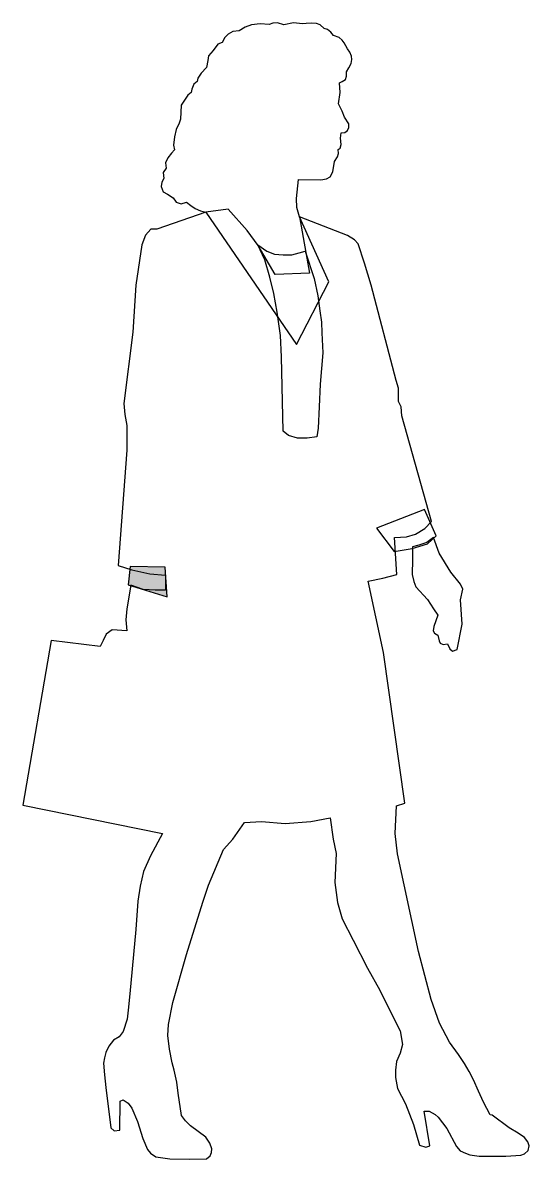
# Model space of a CAD drawing. Extents: x 641 to 716, y -26 to 142.
import ezdxf

# ---------------------------------------------------------------- set-up
doc = ezdxf.new("R2010")
doc.units = 0
doc.header["$MEASUREMENT"] = 0
doc.layers.add('LAYER_1', color=7, linetype='CONTINUOUS')

msp = doc.modelspace()

# ---------------------------------------------------------------- linework, layer by layer
at = {"layer": 'LAYER_1', "linetype": 'CONTINUOUS'}
for points in [[(667.65, 113.84), (681.11, 94.22), (685.91, 103.53), (681.55, 113.13), (681.16, 114.55), (681.11, 115.89), (681.41, 118.7), (684.71, 118.62), (685.53, 118.76), (686.08, 119.06), (686.46, 119.82), (686.73, 121.35), (687.19, 122.03), (687.33, 122.55), (687.28, 123.1), (687.58, 123.34), (687.71, 123.86), (687.6, 124.79), (687.71, 125.61), (688.26, 125.66), (688.67, 125.93), (688.86, 126.37), (688.86, 126.92), (688.2, 127.93), (687.85, 128.8), (687.33, 129.89), (687.55, 131.58), (687.47, 132.98), (687.85, 133.19), (688.37, 133.49), (688.53, 133.99), (688.53, 134.61), (688.83, 135.21), (689.19, 135.84), (689.32, 136.47), (689.27, 136.93), (689, 137.53), (688.64, 138.05), (688.15, 138.93), (687.88, 139.31), (687.44, 139.69), (686.57, 139.99), (686.19, 140.51), (685.69, 140.92), (685.2, 141.06), (684.63, 141.57), (684.06, 141.79), (683.35, 141.85), (682.55, 141.79), (681.98, 141.74), (680.64, 141.9), (679.25, 141.6), (678.27, 141.9), (677.59, 141.85), (677.07, 141.66), (675.7, 141.76), (674.42, 141.57), (673.49, 141.22), (672.59, 140.7), (671.69, 140.59), (670.98, 140.21), (670.49, 139.69), (670.08, 138.95), (669.45, 138.71), (668.77, 137.81), (668.09, 137.02), (667.98, 136.33), (667.76, 135.27), (667, 134.45), (666.48, 133.71), (666.4, 133.22), (665.88, 132.81), (665.61, 132.08), (665.5, 131.56), (665, 131.15), (664.6, 130.57), (664.02, 129.67), (663.94, 127.6), (663.72, 127), (663.26, 126.07), (663.01, 125.01), (662.9, 123.75), (663.01, 123.07), (662.58, 122.58), (662.06, 121.89), (661.7, 121.16), (661.78, 120.34), (661.37, 119.74), (661.46, 118.84), (661.16, 118.29), (661.07, 117.66), (661.35, 116.87), (662, 116.52), (662.82, 115.97), (663.26, 115.34), (664.02, 115.07), (664.79, 115.34), (665.47, 114.85), (666.1, 114.36), (666.89, 114.06), (667.65, 113.84)], [(667.65, 113.84), (660.39, 111.33), (659.52, 111.33), (658.73, 110.43), (658.18, 109.01), (657.31, 103.01), (656.87, 96.07), (655.53, 85.51), (655.67, 83.87), (655.97, 82.26), (655.97, 78.58), (654.69, 61.52), (656.71, 60.84), (659.38, 60.29), (661.7, 60.07), (661.7, 57.84), (660.15, 57.84), (658.37, 57.97), (656.57, 58.6), (655.97, 55.08), (655.83, 53.47), (655.97, 51.83), (653.79, 51.97), (652.91, 51.31), (652.45, 50.41), (652.01, 49.51), (644.75, 50.38), (640.55, 25.98), (661.27, 21.83), (659.46, 18.51), (658.43, 16.19), (657.96, 14), (657.61, 11.79), (657.31, 7.59), (656.41, -1.94), (656.19, -4.37), (656.03, -5.7), (655.45, -7.53), (654.82, -8.32), (653.98, -8.79), (653.3, -9.69), (652.86, -10.64), (652.64, -11.41), (652.5, -12.23), (652.64, -13.92), (652.86, -15.8), (653.6, -21.78), (654.11, -22.22), (654.93, -22.14), (654.99, -17.82), (655.45, -17.63), (656.19, -18.12), (656.73, -18.86), (657.53, -20.83), (658.35, -23.36), (659.05, -25), (659.46, -25.55), (660.28, -26.07), (662.33, -26.37), (665.2, -26.45), (667.79, -26.37), (668.33, -25.96), (668.5, -25.44), (668.55, -24.89), (668.28, -24.05), (667.65, -23.15), (665.39, -21.51), (664.65, -20.77), (664.08, -19.95), (663.56, -16.65), (663.37, -15.04), (662.99, -13.27), (662.68, -12.17), (662.3, -10.13), (662.06, -8.11), (662.14, -6.47), (662.77, -3.22), (664.79, 3.88), (667.24, 11.65), (668.09, 14.14), (670.27, 19.43), (671.66, 20.99), (673.38, 23.42), (675.9, 23.58), (679.44, 23.31), (683.24, 23.58), (686.08, 24.13), (686.51, 20.99), (687, 18.83), (686.79, 14.57), (687.17, 11.57), (687.88, 9.17), (689.49, 6), (691.62, 1.88), (693.45, -1.39), (695.63, -5.81), (696.45, -7.4), (696.78, -9.44), (696.45, -10.75), (695.9, -11.98), (695.79, -13.24), (695.79, -14.36), (696.04, -15.97), (697.24, -18.23), (698.44, -21.32), (699.31, -24.37), (700.24, -24.67), (700.87, -24.48), (700, -19.3), (700.76, -19.32), (701.63, -19.82), (702.1, -20.23), (703.35, -21.89), (704.8, -24.56), (705.35, -25.19), (706.14, -25.55), (706.79, -25.79), (708.18, -26.01), (712.09, -26.01), (714.33, -25.82), (714.87, -25.63), (715.42, -25.17), (715.58, -24.48), (715.39, -23.86), (714.87, -23.2), (713.92, -22.6), (712.61, -21.81), (710.09, -19.92), (709.77, -19.87), (708.78, -18.01), (708.05, -16.35), (707.34, -14.68), (706.68, -13.46), (706, -12.26), (705.1, -10.95), (703.76, -9.12), (702.29, -6.31), (701.06, -2.76), (699.15, 4.34), (696.04, 18.78), (695.71, 21.81), (695.9, 25.9), (697.13, 26.31), (693.99, 48.61), (691.7, 59.2), (693.91, 59.61), (695.96, 60.18), (695.63, 65.64), (697.38, 65.75), (698.74, 66.16), (700.11, 66.98), (701.09, 68.02), (696.72, 83.66), (696.61, 84.99), (696.2, 85.81), (696.2, 87.75), (695.85, 88.9), (692.14, 103.01), (691.18, 106.31), (690.25, 109.15), (689.68, 109.72), (688.64, 110.38), (681.55, 113.13), (683.05, 104.81), (677.92, 104.62), (675.43, 108.9), (673.79, 111.14), (670.96, 114.31), (667.65, 113.84)], [(675.38, 109.01), (676.71, 108.06), (677.86, 107.62), (679.12, 107.51), (680.4, 107.51), (681.49, 107.81), (682.39, 108.06), (683.7, 104.02), (684.27, 101.45), (684.57, 99.24), (684.79, 97.55), (684.85, 95.99), (684.98, 92.99), (684.63, 88.35), (684.44, 85.02), (684.3, 81.83), (684.11, 80.54), (682.69, 80.35), (681.27, 80.35), (679.93, 80.76), (679.12, 81.42), (678.87, 92.39), (678.71, 95.58), (678.22, 99.02), (677.75, 101.81), (677.15, 104.21), (676.39, 106.77), (675.38, 109.01)], [(698.3, 64.28), (698.3, 62.39), (698.25, 60.16), (698.47, 59.12), (698.79, 58.35), (700.51, 56.47), (701.39, 55.08), (702.04, 54.15), (701.44, 52.46), (701.36, 51.83), (701.52, 51.48), (702.04, 51.18), (702.23, 50.33), (702.37, 49.98), (702.81, 49.78), (703.46, 49.89), (703.79, 49.16), (704.23, 48.83), (704.91, 49.07), (705.62, 52.81), (705.4, 56.44), (705.75, 58), (705.37, 58.76), (703.98, 60.51), (702.23, 63.35), (701.39, 65.64), (700.41, 64.9), (699.23, 64.5), (698.3, 64.28)]]:
    msp.add_lwpolyline(points, dxfattribs=at)
at = {"layer": 'LAYER_1', "color": 7, "linetype": 'CONTINUOUS'}
for points in [[(695.55, 63.59), (698.22, 64.03), (700.51, 64.71), (701.77, 65.89), (700.08, 69.82), (692.95, 67.03), (695.55, 63.59)], [(656.46, 61.38), (656.16, 58.65), (661.92, 56.88), (661.65, 61.25), (656.46, 61.38)]]:
    msp.add_lwpolyline(points, dxfattribs=at)
at = {"layer": 'LAYER_1', "color": 7}
msp.add_solid([(656.46, 61.38), (656.16, 58.65), (661.65, 61.25), (661.92, 56.88)], dxfattribs=at)

doc.saveas('drawing.dxf')
